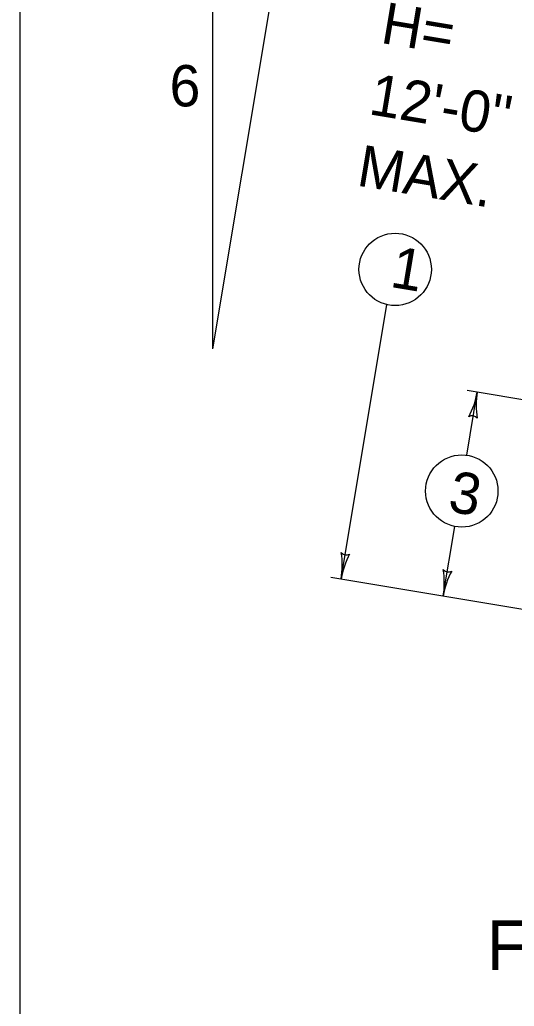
# Model space of a CAD drawing. Extents: x 997.6 to 1037.5, y 998.9 to 1022.9.
# Drawn here: x 1007 to 1009.39, y 1013.922 to 1018.696 of the extents above; entities that cross this region are included whole.
import ezdxf

# ---------------------------------------------------------------- set-up
doc = ezdxf.new("R2010")
doc.units = 0
for name, color, linetype in [('Level 1', 7, 'Continuous'), ('Level 10', 7, 'Continuous'), ('Level 11', 7, 'Continuous')]:
    doc.layers.add(name, color=color, linetype=linetype)

msp = doc.modelspace()

# ---------------------------------------------------------------- linework, layer by layer
at = {"layer": 'Level 1'}
for p, q in [((1007.9335, 1017.1032), (1007.9335, 1019.103)), ((1007.9335, 1017.1032), (1008.2668, 1019.103)), ((1008.5538, 1015.9907), (1008.7749, 1017.3178)), ((1009.1604, 1016.589), (1009.2113, 1016.8948)), ((1009.162, 1016.903), (1009.6057, 1016.8291)), ((1009.047, 1015.9085), (1009.1029, 1016.2439)), ((1008.5044, 1015.9988), (1009.4413, 1015.8428))]:
    msp.add_line(p, q, dxfattribs=at)
msp.add_lwpolyline([(1007, 1000.5), (1035.5, 1000.5), (1035.5, 1021.5), (1007, 1021.5)], close=True, dxfattribs=at)
for centre in [(1008.8147, 1017.4883), (1009.1366, 1016.4157)]:
    msp.add_circle(centre, 0.175, dxfattribs=at)
for centre, radius, start, end in [((1008.8257, 1016.9591), 0.3909, 331.8848, 350.5316), ((1009.5969, 1016.8305), 0.3909, 170.5377, 189.2065), ((1009.5969, 1016.8305), 0.3909, 170.5255, 170.5377), ((1009.1868, 1016.7482), 0.0313, 39.3123, 121.429), ((1008.1681, 1016.0549), 0.3909, 350.5377, 9.2065), ((1008.9394, 1015.9264), 0.3909, 151.8848, 170.5316), ((1008.5782, 1016.1373), 0.0313, 219.3123, 301.429), ((1008.6614, 1015.9728), 0.3909, 350.5377, 9.2065), ((1009.0715, 1016.0551), 0.0313, 219.3123, 301.429), ((1008.1681, 1016.0549), 0.3909, 350.5255, 350.5377), ((1009.4326, 1015.8442), 0.3909, 151.8848, 170.5316), ((1008.6614, 1015.9728), 0.3909, 350.5255, 350.5377)]:
    msp.add_arc(centre, radius, start, end, dxfattribs=at)
at = {"layer": 'Level 10'}
msp.add_line((1007, 1021.5), (1007, 1000.5), dxfattribs=at)
at = {"layer": 'Level 11'}
msp.add_lwpolyline([(1007, 1000.5), (1035.5, 1000.5), (1035.5, 1021.5), (1007, 1021.5)], close=True, dxfattribs=at)

# ---------------------------------------------------------------- texts
at = {"layer": 'Level 1'}
for s, p in [('H=', (1008.7389, 1018.5853)), ("12'-0''", (1008.6814, 1018.24)), ('MAX.', (1008.6238, 1017.8948)), ('1', (1008.7849, 1017.4043)), ('3', (1009.0648, 1016.3181))]:
    msp.add_text(s, height=0.2, rotation=350.5377, dxfattribs=at).set_placement(p)
for s, height, p in [('6', 0.2, (1007.7243, 1018.277)), ('FRONT FACE 6:1 BATTER', 0.24, (1009.2578, 1014.0973))]:
    msp.add_text(s, height=height, dxfattribs=at).set_placement(p)

doc.saveas('drawing.dxf')
